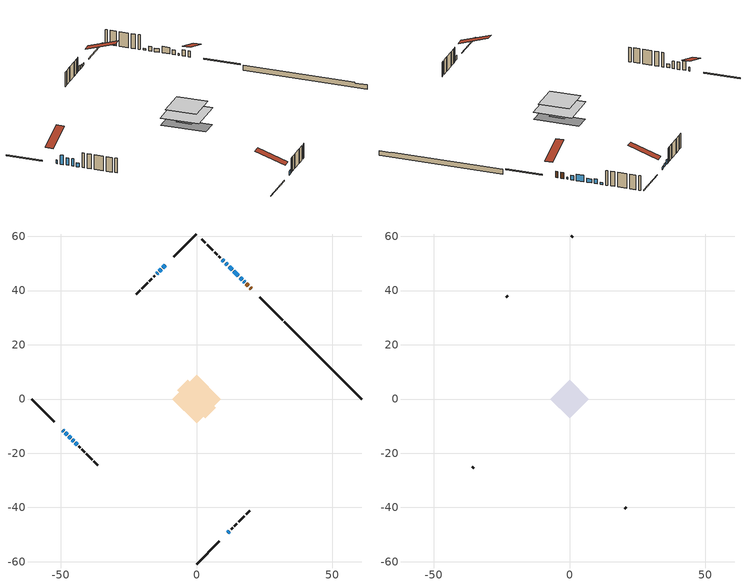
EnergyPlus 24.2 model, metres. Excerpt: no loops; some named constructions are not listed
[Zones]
conditioned space
 floor outside (Floor1 construction): -3.39,0 0,3.39 3.39,0 0,-3.39 z1.01
 floor adiabatic (AdiabaticFloorConstruction): -8.91,0 0,8.91 8.91,0 0,-8.91 z3.45
 floor foundation (Slab1 construction): -7.11,3.22 -3.22,7.11 7.11,-3.22 3.22,-7.11 z-0.64
 wall outside (RimJoist1 construction): 0,-60.86 8.37,-52.5 / -60.86,0 -52.5,-8.37 / 0,60.86 -8.37,52.5 / 31.75,29.12 23.38,37.48 z1.01:1.31
 wall outside (AdiabaticWallConstruction 1): 20.24,40.62 19.76,41.11 / 19.1,41.76 18.42,42.44 z1.01:3.04
 wall outside (AdiabaticWallConstruction): -49.35,-11.51 -49.03,-11.83 / 13.1,47.76 12.02,48.84 / -44.68,-16.18 -44.03,-16.83 z1.01:2.23; 17.77,43.09 17.44,43.42 / 10.07,50.8 9.42,51.45 z1.01:1.62; 16.79,44.07 16.14,44.72 / 11.37,49.49 10.72,50.14 / -14.33,46.53 -14.66,46.21 z1.01:2.54; 15.48,45.38 13.76,47.1 z1.01:3.14; 11.51,-49.35 12.16,-48.71 z1.01:2.38; -11.51,49.35 -12.37,48.49 z1.01:1.77; -48.37,-12.49 -47.73,-13.14 z1.01:4.06; -47.07,-13.79 -46.42,-14.44 / -45.77,-15.1 -45.33,-15.53 z1.01:3.45; -13.03,47.84 -13.68,47.19 z1.01:2.08
 wall outside (Wall1 construction): 12.81,-48.05 13.29,-47.57 / -43.37,-17.49 -42.89,-17.97 / -15.31,45.55 -15.79,45.07 / 8.76,52.1 8.28,52.58 z1.01:5.89
 wall outside (Wall2 construction): 13.95,-46.91 14.9,-45.96 / -42.24,-18.63 -41.28,-19.58 / -16.45,44.41 -17.4,43.46 / 7.62,53.24 6.67,54.19 z1.01:5.89
 wall outside (Wall3 construction): 15.56,-45.3 17.67,-43.2 / -40.63,-20.24 -38.52,-22.34 / -18.06,42.8 -20.17,40.7 / 6.01,54.85 3.91,56.96 z1.01:5.89
 wall outside (Wall4 construction): 18.32,-42.54 19.7,-41.16 / -37.86,-23 -36.49,-24.37 / -20.82,40.04 -22.2,38.66 / 3.25,57.61 1.88,58.99 z1.01:5.89
 wall foundation (FoundationWall1 construction): 32.4,28.46,-0.64 32.4,28.46,1.01 58.02,2.85,1.01 58.02,2.85,0.78 60.86,0,0.78 60.86,0,-0.64
 window (WindowConstruction 13): -49.35,-11.51 -49.03,-11.83 z1.01:2.23
 window (WindowConstruction 7): 17.77,43.1 17.44,43.42 z1.01:1.62
 window (WindowConstruction 8): 16.79,44.08 16.14,44.72 z1.01:2.53
 window (WindowConstruction 9): 15.48,45.38 13.76,47.1 z1.01:3.14
 window (WindowConstruction 10): 13.1,47.76 12.03,48.84 z1.01:2.23
 window (WindowConstruction 11): 11.51,-49.35 12.16,-48.71 z1.01:2.38
 window (WindowConstruction 12): 11.37,49.49 10.72,50.14 z1.01:2.53
 window (WindowConstruction 14): -11.51,49.35 -12.37,48.49 z1.01:1.77
 window (WindowConstruction): -48.37,-12.49 -47.73,-13.14 z1.01:4.06
 window (WindowConstruction 1): -47.07,-13.79 -46.42,-14.44 z1.01:3.45
 window (WindowConstruction 2): -45.77,-15.1 -45.34,-15.53 z1.01:3.45
 window (WindowConstruction 3): -44.68,-16.18 -44.03,-16.83 z1.01:2.23
 window (WindowConstruction 4): -13.03,47.83 -13.68,47.19 z1.01:2.08
 window (WindowConstruction 5): -14.33,46.53 -14.66,46.21 z1.01:2.53
 window (WindowConstruction 6): 10.06,50.8 9.42,51.44 z1.01:1.62
 door (Door): 20.24,40.62 19.76,41.11 z1.01:3.04
 door (Door 1): 19.1,41.76 18.42,42.44 z1.01:3.04
 ceiling adiabatic (AdiabaticFloorConstruction): 0,-8.91 8.91,0 0,8.91 -8.91,0 z3.45
attic - vented
 floor to conditioned space (Floor2 construction Reversed): -7.12,0 0,7.12 7.12,0 0,-7.12 z5.89
 wall outside (Wall5 construction): 20.36,-40.51 20.92,-39.95 / -35.83,-25.03 -35.27,-25.59 / -22.86,38.01 -23.42,37.45 / 1.22,59.64 0.66,60.21 z1.01:5.89
 roof outside (Roof1 construction): 10.85,-50.01,5.89 3.92,-43.07,9.16 2.09,-44.9,9.16 9.02,-51.84,5.89; -50.01,-10.85,5.89 -43.07,-3.92,9.16 -44.9,-2.09,9.16 -51.84,-9.02,5.89; -10.85,50.01,5.89 -3.92,43.07,9.16 -2.09,44.9,9.16 -9.02,51.84,5.89; 20.9,39.97,5.89 13.96,33.03,9.16 15.79,31.2,9.16 22.72,38.14,5.89
[Material] Roughness=Rough; Thermal Absorptance=0.9
Name | Thickness {m} | Conductivity {W/m-K} | Density {kg/m3} | Specific Heat {J/kg-K} | Solar Absorptance | Visible Absorptance
ceiling loosefill ins | 0.169333 | 0.0480833 | 16.02 | 1046.75 | 0.7 | 0.7
ceiling stud and cavity | 0.1397 | 0.0827291 | 65.682 | 1177.47 | 0.7 | 0.7
gypsum board | 0.0127 | 0.160291 | 801 | 837.4 | 0.6 | 0.6
[Construction]
Floor2 construction: ceiling loosefill ins, ceiling stud and cavity, gypsum board
[EnergyManagementSystem:OutputVariable] Type of Data in Variable=Summed; Update Frequency=ZoneTimestep
Name | EMS Variable | EMS Program or Subroutine | Units
loads_htg_internal_mass_annual_outvar; Energy Management System Output Variable 17 | loads_htg_internal_mass | component_loads_program | J
loads_htg_infil_annual_outvar; Energy Management System Output Variable 18 | loads_htg_infil | component_loads_program | J
loads_htg_natvent_annual_outvar; Energy Management System Output Variable 19 | loads_htg_natvent | component_loads_program | J
loads_htg_mechvent_annual_outvar; Energy Management System Output Variable 20 | loads_htg_mechvent | component_loads_program | J
loads_htg_whf_annual_outvar; Energy Management System Output Variable 21 | loads_htg_whf | component_loads_program | J
loads_htg_ducts_annual_outvar; Energy Management System Output Variable 22 | loads_htg_ducts | component_loads_program | J
loads_htg_intgains_annual_outvar; Energy Management System Output Variable 23 | loads_htg_intgains | component_loads_program | J
loads_htg_lighting_annual_outvar; Energy Management System Output Variable 24 | loads_htg_lighting | component_loads_program | J
loads_clg_roofs_annual_outvar; Energy Management System Output Variable 25 | loads_clg_roofs | component_loads_program | J
loads_clg_ceilings_annual_outvar; Energy Management System Output Variable 26 | loads_clg_ceilings | component_loads_program | J
loads_clg_walls_annual_outvar; Energy Management System Output Variable 27 | loads_clg_walls | component_loads_program | J
loads_clg_rim_joists_annual_outvar; Energy Management System Output Variable 28 | loads_clg_rim_joists | component_loads_program | J
loads_clg_foundation_walls_annual_outvar; Energy Management System Output Variable 29 | loads_clg_foundation_walls | component_loads_program | J
loads_clg_doors_annual_outvar; Energy Management System Output Variable 30 | loads_clg_doors | component_loads_program | J
loads_clg_windows_conduction_annual_outvar; Energy Management System Output Variable 31 | loads_clg_windows_conduction | component_loads_program | J
loads_clg_windows_solar_annual_outvar; Energy Management System Output Variable 32 | loads_clg_windows_solar | component_loads_program | J
loads_clg_skylights_conduction_annual_outvar; Energy Management System Output Variable 33 | loads_clg_skylights_conduction | component_loads_program | J
loads_clg_skylights_solar_annual_outvar; Energy Management System Output Variable 34 | loads_clg_skylights_solar | component_loads_program | J
loads_clg_floors_annual_outvar; Energy Management System Output Variable 35 | loads_clg_floors | component_loads_program | J
loads_clg_slabs_annual_outvar; Energy Management System Output Variable 36 | loads_clg_slabs | component_loads_program | J
loads_clg_internal_mass_annual_outvar; Energy Management System Output Variable 37 | loads_clg_internal_mass | component_loads_program | J
loads_clg_infil_annual_outvar; Energy Management System Output Variable 38 | loads_clg_infil | component_loads_program | J
loads_clg_natvent_annual_outvar; Energy Management System Output Variable 39 | loads_clg_natvent | component_loads_program | J
loads_clg_mechvent_annual_outvar; Energy Management System Output Variable 40 | loads_clg_mechvent | component_loads_program | J
loads_clg_whf_annual_outvar; Energy Management System Output Variable 41 | loads_clg_whf | component_loads_program | J
loads_clg_ducts_annual_outvar; Energy Management System Output Variable 42 | loads_clg_ducts | component_loads_program | J
loads_clg_intgains_annual_outvar; Energy Management System Output Variable 43 | loads_clg_intgains | component_loads_program | J
loads_clg_lighting_annual_outvar; Energy Management System Output Variable 44 | loads_clg_lighting | component_loads_program | J
loads_htg_tot_annual_outvar; Energy Management System Output Variable 1; Energy Management System Output Variable 45 | loads_htg_tot | total_loads_program | J
loads_clg_tot_annual_outvar; Energy Management System Output Variable 2; Energy Management System Output Variable 46 | loads_clg_tot | total_loads_program | J
Energy Management System Output Variable 3 | htg_unmet_hours | unmet_hours_program | hr
Energy Management System Output Variable 4 | clg_unmet_hours | unmet_hours_program | hr
Energy Management System Output Variable 5 | loads_htg_roofs | component_loads_program | J
Energy Management System Output Variable 6 | loads_htg_ceilings | component_loads_program | J
Energy Management System Output Variable 7 | loads_htg_walls | component_loads_program | J
Energy Management System Output Variable 8 | loads_htg_rim_joists | component_loads_program | J
Energy Management System Output Variable 9 | loads_htg_foundation_walls | component_loads_program | J
Energy Management System Output Variable 10 | loads_htg_doors | component_loads_program | J
Energy Management System Output Variable 11 | loads_htg_windows_conduction | component_loads_program | J
Energy Management System Output Variable 12 | loads_htg_windows_solar | component_loads_program | J
Energy Management System Output Variable 13 | loads_htg_skylights_conduction | component_loads_program | J
Energy Management System Output Variable 14 | loads_htg_skylights_solar | component_loads_program | J
Energy Management System Output Variable 15 | loads_htg_floors | component_loads_program | J
Energy Management System Output Variable 16 | loads_htg_slabs | component_loads_program | J
[Schedule:Day:Interval]
interior lighting schedule day: No, 01:00, 0.108182, 04:00, 0.0901515, 05:00, 0.0991667, 06:00, 0.162273, 07:00, 0.270455, 08:00, 0.342576, 10:00, 0.369621, 11:00, 0.351591, 12:00, 0.333561, 13:00, 0.324545, 14:00, 0.31553, 15:00, 0.333561, 16:00, 0.369621, 17:00, 0.450758, 18:00, 0.585985, 19:00, 0.775303, 20:00, 0.955606, 21:00, 0.991667, 22:00, 0.712197, 23:00, 0.360606, 24:00, 0.162273
interior lighting schedule day 1: No, 01:00, 0.100909, 04:00, 0.0840909, 05:00, 0.0925, 06:00, 0.151364, 07:00, 0.252273, 08:00, 0.319545, 10:00, 0.344773, 11:00, 0.327955, 12:00, 0.311136, 13:00, 0.302727, 14:00, 0.294318, 15:00, 0.311136, 16:00, 0.344773, 17:00, 0.420455, 18:00, 0.546591, 19:00, 0.723182, 20:00, 0.891364, 21:00, 0.925, 22:00, 0.664318, 23:00, 0.336364, 24:00, 0.151364
interior lighting schedule day 2: No, 01:00, 0.0927273, 04:00, 0.0772727, 05:00, 0.085, 06:00, 0.139091, 07:00, 0.231818, 08:00, 0.293636, 10:00, 0.316818, 11:00, 0.301364, 12:00, 0.285909, 13:00, 0.278182, 14:00, 0.270455, 15:00, 0.285909, 16:00, 0.316818, 17:00, 0.386364, 18:00, 0.502273, 19:00, 0.664545, 20:00, 0.819091, 21:00, 0.85, 22:00, 0.610455, 23:00, 0.309091, 24:00, 0.139091
interior lighting schedule day 3: No, 01:00, 0.0845455, 04:00, 0.0704545, 05:00, 0.0775, 06:00, 0.126818, 07:00, 0.211364, 08:00, 0.267727, 10:00, 0.288864, 11:00, 0.274773, 12:00, 0.260682, 13:00, 0.253636, 14:00, 0.246591, 15:00, 0.260682, 16:00, 0.288864, 17:00, 0.352273, 18:00, 0.457955, 19:00, 0.605909, 20:00, 0.746818, 21:00, 0.775, 22:00, 0.556591, 23:00, 0.281818, 24:00, 0.126818
interior lighting schedule day 4: No, 01:00, 0.0763636, 04:00, 0.0636364, 05:00, 0.07, 06:00, 0.114545, 07:00, 0.190909, 08:00, 0.241818, 10:00, 0.260909, 11:00, 0.248182, 12:00, 0.235455, 13:00, 0.229091, 14:00, 0.222727, 15:00, 0.235455, 16:00, 0.260909, 17:00, 0.318182, 18:00, 0.413636, 19:00, 0.547273, 20:00, 0.674545, 21:00, 0.7, 22:00, 0.502727, 23:00, 0.254545, 24:00, 0.114545
interior lighting schedule day 5: No, 01:00, 0.0727273, 04:00, 0.0606061, 05:00, 0.0666667, 06:00, 0.109091, 07:00, 0.181818, 08:00, 0.230303, 10:00, 0.248485, 11:00, 0.236364, 12:00, 0.224242, 13:00, 0.218182, 14:00, 0.212121, 15:00, 0.224242, 16:00, 0.248485, 17:00, 0.30303, 18:00, 0.393939, 19:00, 0.521212, 20:00, 0.642424, 21:00, 0.666667, 22:00, 0.478788, 23:00, 0.242424, 24:00, 0.109091
interior lighting schedule day 6: No, 01:00, 0.0745455, 04:00, 0.0621212, 05:00, 0.0683333, 06:00, 0.111818, 07:00, 0.186364, 08:00, 0.236061, 10:00, 0.254697, 11:00, 0.242273, 12:00, 0.229848, 13:00, 0.223636, 14:00, 0.217424, 15:00, 0.229848, 16:00, 0.254697, 17:00, 0.310606, 18:00, 0.403788, 19:00, 0.534242, 20:00, 0.658485, 21:00, 0.683333, 22:00, 0.490758, 23:00, 0.248485, 24:00, 0.111818
interior lighting schedule day 7: No, 01:00, 0.08, 04:00, 0.0666667, 05:00, 0.0733333, 06:00, 0.12, 07:00, 0.2, 08:00, 0.253333, 10:00, 0.273333, 11:00, 0.26, 12:00, 0.246667, 13:00, 0.24, 14:00, 0.233333, 15:00, 0.246667, 16:00, 0.273333, 17:00, 0.333333, 18:00, 0.433333, 19:00, 0.573333, 20:00, 0.706667, 21:00, 0.733333, 22:00, 0.526667, 23:00, 0.266667, 24:00, 0.12
interior lighting schedule day 8: No, 01:00, 0.0890909, 04:00, 0.0742424, 05:00, 0.0816667, 06:00, 0.133636, 07:00, 0.222727, 08:00, 0.282121, 10:00, 0.304394, 11:00, 0.289545, 12:00, 0.274697, 13:00, 0.267273, 14:00, 0.259848, 15:00, 0.274697, 16:00, 0.304394, 17:00, 0.371212, 18:00, 0.482576, 19:00, 0.638485, 20:00, 0.78697, 21:00, 0.816667, 22:00, 0.586515, 23:00, 0.29697, 24:00, 0.133636
interior lighting schedule day 9: No, 01:00, 0.0972727, 04:00, 0.0810606, 05:00, 0.0891667, 06:00, 0.145909, 07:00, 0.243182, 08:00, 0.30803, 10:00, 0.332348, 11:00, 0.316136, 12:00, 0.299924, 13:00, 0.291818, 14:00, 0.283712, 15:00, 0.299924, 16:00, 0.332348, 17:00, 0.405303, 18:00, 0.526894, 19:00, 0.697121, 20:00, 0.859242, 21:00, 0.891667, 22:00, 0.640379, 23:00, 0.324242, 24:00, 0.145909
interior lighting schedule day 10: No, 01:00, 0.105455, 04:00, 0.0878788, 05:00, 0.0966667, 06:00, 0.158182, 07:00, 0.263636, 08:00, 0.333939, 10:00, 0.360303, 11:00, 0.342727, 12:00, 0.325152, 13:00, 0.316364, 14:00, 0.307576, 15:00, 0.325152, 16:00, 0.360303, 17:00, 0.439394, 18:00, 0.571212, 19:00, 0.755758, 20:00, 0.931515, 21:00, 0.966667, 22:00, 0.694242, 23:00, 0.351515, 24:00, 0.158182
interior lighting schedule day 11: No, 01:00, 0.109091, 04:00, 0.0909091, 05:00, 0.1, 06:00, 0.163636, 07:00, 0.272727, 08:00, 0.345455, 10:00, 0.372727, 11:00, 0.354545, 12:00, 0.336364, 13:00, 0.327273, 14:00, 0.318182, 15:00, 0.336364, 16:00, 0.372727, 17:00, 0.454545, 18:00, 0.590909, 19:00, 0.781818, 20:00, 0.963636, 21:00, 1, 22:00, 0.718182, 23:00, 0.363636, 24:00, 0.163636
interior lighting schedule default day; occupants schedule default day; clothes dryer schedule default day; cooking range schedule default day; misc plug loads schedule default day; general water use schedule default day; heating setpoint default day; cooling setpoint default day; clothes dryer exhaust 0 schedule default day; cooling season schedule day; cooling season schedule day 2; cooling season schedule default day; exterior lighting schedule default day; natural vent schedule default day: No, 24:00, 0
occupants schedule day: No, 05:00, 0.426829, 06:00, 0.719512, 07:00, 1, 08:00, 0.670732, 09:00, 0.329268, 14:00, 0.170732, 15:00, 0.231707, 16:00, 0.329268, 17:00, 0.5, 18:00, 0.670732, 19:00, 0.829268, 21:00, 1, 22:00, 0.853659, 23:00, 0.646341, 24:00, 0.426829
clothes dryer schedule day; clothes dryer exhaust 0 schedule day: No, 01:00, 0.123457, 02:00, 0.0740741, 03:00, 0.0493827, 04:00, 0.0246914, 05:00, 0.0493827, 06:00, 0.0740741, 07:00, 0.197531, 08:00, 0.395062, 09:00, 0.592593, 10:00, 0.839506, 11:00, 0.962963, 12:00, 1, 13:00, 0.91358, 14:00, 0.82716, 15:00, 0.716049, 16:00, 0.753086, 17:00, 0.679012, 18:00, 0.666667, 20:00, 0.62963, 21:00, 0.641975, 22:00, 0.666667, 23:00, 0.54321, 24:00, 0.296296
cooking range schedule day: No, 05:00, 0.0597015, 06:00, 0.11194, 07:00, 0.171642, 08:00, 0.291045, 11:00, 0.343284, 12:00, 0.402985, 13:00, 0.462687, 14:00, 0.343284, 15:00, 0.291045, 16:00, 0.402985, 17:00, 0.567164, 18:00, 1, 19:00, 0.850746, 20:00, 0.432836, 21:00, 0.291045, 22:00, 0.231343, 23:00, 0.171642, 24:00, 0.11194
misc plug loads schedule day: No, 06:00, 0.705882, 07:00, 0.745098, 08:00, 0.803922, 15:00, 0.823529, 16:00, 0.862745, 17:00, 0.921569, 18:00, 0.980392, 19:00, 1, 20:00, 0.980392, 21:00, 0.941176, 22:00, 0.862745, 23:00, 0.784314, 24:00, 0.72549
general water use schedule day: No, 01:00, 0.315068, 03:00, 0.287671, 04:00, 0.342466, 05:00, 0.369863, 06:00, 0.520548, 07:00, 0.60274, 08:00, 0.534247, 10:00, 0.506849, 11:00, 0.465753, 14:00, 0.479452, 15:00, 0.534247, 16:00, 0.589041, 17:00, 0.69863, 18:00, 0.876712, 19:00, 0.890411, 20:00, 0.986301, 21:00, 1, 22:00, 0.863014, 23:00, 0.616438, 24:00, 0.465753
heating setpoint day: No, 24:00, 21
cooling setpoint day: No, 24:00, 25
cooling season schedule day 1: No, 24:00, 1
exterior lighting schedule day: No, 01:00, 0.566667, 03:00, 0.524167, 05:00, 0.495833, 06:00, 0.5525, 07:00, 0.623333, 08:00, 0.580833, 09:00, 0.439167, 10:00, 0.354167, 12:00, 0.34, 13:00, 0.354167, 14:00, 0.396667, 15:00, 0.425, 16:00, 0.495833, 17:00, 0.623333, 18:00, 0.793333, 19:00, 0.906667, 20:00, 0.963333, 21:00, 0.991667, 22:00, 0.920833, 23:00, 0.793333, 24:00, 0.665833
exterior lighting schedule day 1: No, 01:00, 0.528571, 03:00, 0.488929, 05:00, 0.4625, 06:00, 0.515357, 07:00, 0.581429, 08:00, 0.541786, 09:00, 0.409643, 10:00, 0.330357, 12:00, 0.317143, 13:00, 0.330357, 14:00, 0.37, 15:00, 0.396429, 16:00, 0.4625, 17:00, 0.581429, 18:00, 0.74, 19:00, 0.845714, 20:00, 0.898571, 21:00, 0.925, 22:00, 0.858929, 23:00, 0.74, 24:00, 0.621071
exterior lighting schedule day 10: No, 01:00, 0.552381, 03:00, 0.510952, 05:00, 0.483333, 06:00, 0.538571, 07:00, 0.607619, 08:00, 0.56619, 09:00, 0.428095, 10:00, 0.345238, 12:00, 0.331429, 13:00, 0.345238, 14:00, 0.386667, 15:00, 0.414286, 16:00, 0.483333, 17:00, 0.607619, 18:00, 0.773333, 19:00, 0.88381, 20:00, 0.939048, 21:00, 0.966667, 22:00, 0.897619, 23:00, 0.773333, 24:00, 0.649048
exterior lighting schedule day 11: No, 01:00, 0.571429, 03:00, 0.528571, 05:00, 0.5, 06:00, 0.557143, 07:00, 0.628571, 08:00, 0.585714, 09:00, 0.442857, 10:00, 0.357143, 12:00, 0.342857, 13:00, 0.357143, 14:00, 0.4, 15:00, 0.428571, 16:00, 0.5, 17:00, 0.628571, 18:00, 0.8, 19:00, 0.914286, 20:00, 0.971429, 21:00, 1, 22:00, 0.928571, 23:00, 0.8, 24:00, 0.671429
exterior lighting schedule day 2: No, 01:00, 0.485714, 03:00, 0.449286, 05:00, 0.425, 06:00, 0.473571, 07:00, 0.534286, 08:00, 0.497857, 09:00, 0.376429, 10:00, 0.303571, 12:00, 0.291429, 13:00, 0.303571, 14:00, 0.34, 15:00, 0.364286, 16:00, 0.425, 17:00, 0.534286, 18:00, 0.68, 19:00, 0.777143, 20:00, 0.825714, 21:00, 0.85, 22:00, 0.789286, 23:00, 0.68, 24:00, 0.570714
exterior lighting schedule day 3: No, 01:00, 0.442857, 03:00, 0.409643, 05:00, 0.3875, 06:00, 0.431786, 07:00, 0.487143, 08:00, 0.453929, 09:00, 0.343214, 10:00, 0.276786, 12:00, 0.265714, 13:00, 0.276786, 14:00, 0.31, 15:00, 0.332143, 16:00, 0.3875, 17:00, 0.487143, 18:00, 0.62, 19:00, 0.708571, 20:00, 0.752857, 21:00, 0.775, 22:00, 0.719643, 23:00, 0.62, 24:00, 0.520357
exterior lighting schedule day 4: No, 01:00, 0.4, 03:00, 0.37, 05:00, 0.35, 06:00, 0.39, 07:00, 0.44, 08:00, 0.41, 09:00, 0.31, 10:00, 0.25, 12:00, 0.24, 13:00, 0.25, 14:00, 0.28, 15:00, 0.3, 16:00, 0.35, 17:00, 0.44, 18:00, 0.56, 19:00, 0.64, 20:00, 0.68, 21:00, 0.7, 22:00, 0.65, 23:00, 0.56, 24:00, 0.47
exterior lighting schedule day 5: No, 01:00, 0.380952, 03:00, 0.352381, 05:00, 0.333333, 06:00, 0.371429, 07:00, 0.419048, 08:00, 0.390476, 09:00, 0.295238, 10:00, 0.238095, 12:00, 0.228571, 13:00, 0.238095, 14:00, 0.266667, 15:00, 0.285714, 16:00, 0.333333, 17:00, 0.419048, 18:00, 0.533333, 19:00, 0.609524, 20:00, 0.647619, 21:00, 0.666667, 22:00, 0.619048, 23:00, 0.533333, 24:00, 0.447619
exterior lighting schedule day 6: No, 01:00, 0.390476, 03:00, 0.36119, 05:00, 0.341667, 06:00, 0.380714, 07:00, 0.429524, 08:00, 0.400238, 09:00, 0.302619, 10:00, 0.244048, 12:00, 0.234286, 13:00, 0.244048, 14:00, 0.273333, 15:00, 0.292857, 16:00, 0.341667, 17:00, 0.429524, 18:00, 0.546667, 19:00, 0.624762, 20:00, 0.66381, 21:00, 0.683333, 22:00, 0.634524, 23:00, 0.546667, 24:00, 0.45881
exterior lighting schedule day 7: No, 01:00, 0.419048, 03:00, 0.387619, 05:00, 0.366667, 06:00, 0.408571, 07:00, 0.460952, 08:00, 0.429524, 09:00, 0.324762, 10:00, 0.261905, 12:00, 0.251429, 13:00, 0.261905, 14:00, 0.293333, 15:00, 0.314286, 16:00, 0.366667, 17:00, 0.460952, 18:00, 0.586667, 19:00, 0.670476, 20:00, 0.712381, 21:00, 0.733333, 22:00, 0.680952, 23:00, 0.586667, 24:00, 0.492381
exterior lighting schedule day 8: No, 01:00, 0.466667, 03:00, 0.431667, 05:00, 0.408333, 06:00, 0.455, 07:00, 0.513333, 08:00, 0.478333, 09:00, 0.361667, 10:00, 0.291667, 12:00, 0.28, 13:00, 0.291667, 14:00, 0.326667, 15:00, 0.35, 16:00, 0.408333, 17:00, 0.513333, 18:00, 0.653333, 19:00, 0.746667, 20:00, 0.793333, 21:00, 0.816667, 22:00, 0.758333, 23:00, 0.653333, 24:00, 0.548333
exterior lighting schedule day 9: No, 01:00, 0.509524, 03:00, 0.47131, 05:00, 0.445833, 06:00, 0.496786, 07:00, 0.560476, 08:00, 0.522262, 09:00, 0.394881, 10:00, 0.318452, 12:00, 0.305714, 13:00, 0.318452, 14:00, 0.356667, 15:00, 0.382143, 16:00, 0.445833, 17:00, 0.560476, 18:00, 0.713333, 19:00, 0.815238, 20:00, 0.86619, 21:00, 0.891667, 22:00, 0.827976, 23:00, 0.713333, 24:00, 0.59869
[Schedule:Week:Daily]
heating setpoint Week Rule - Jan1-Dec31: heating setpoint day, heating setpoint day, heating setpoint day, heating setpoint day, heating setpoint day, heating setpoint day, heating setpoint day, heating setpoint default day, heating setpoint default day, heating setpoint default day, heating setpoint default day, heating setpoint default day
cooling setpoint Week Rule - Jan1-Dec31: cooling setpoint day, cooling setpoint day, cooling setpoint day, cooling setpoint day, cooling setpoint day, cooling setpoint day, cooling setpoint day, cooling setpoint default day, cooling setpoint default day, cooling setpoint default day, cooling setpoint default day, cooling setpoint default day
clothes dryer exhaust 0 schedule Week Rule - Jan1-Dec31: clothes dryer exhaust 0 schedule day, clothes dryer exhaust 0 schedule day, clothes dryer exhaust 0 schedule day, clothes dryer exhaust 0 schedule day, clothes dryer exhaust 0 schedule day, clothes dryer exhaust 0 schedule day, clothes dryer exhaust 0 schedule day, clothes dryer exhaust 0 schedule default day, clothes dryer exhaust 0 schedule default day, clothes dryer exhaust 0 schedule default day, clothes dryer exhaust 0 schedule default day, clothes dryer exhaust 0 schedule default day
cooling season schedule Week Rule - Jan1-May26: cooling season schedule day, cooling season schedule day, cooling season schedule day, cooling season schedule day, cooling season schedule day, cooling season schedule day, cooling season schedule day, cooling season schedule default day, cooling season schedule default day, cooling season schedule default day, cooling season schedule default day, cooling season schedule default day
cooling season schedule Week Rule - May27-Jun2: cooling season schedule day, cooling season schedule day, cooling season schedule day, cooling season schedule day, cooling season schedule day, cooling season schedule day 1, cooling season schedule day 1, cooling season schedule default day, cooling season schedule default day, cooling season schedule default day, cooling season schedule default day, cooling season schedule default day
cooling season schedule Week Rule - Jun3-Sep29: cooling season schedule day 1, cooling season schedule day 1, cooling season schedule day 1, cooling season schedule day 1, cooling season schedule day 1, cooling season schedule day 1, cooling season schedule day 1, cooling season schedule default day, cooling season schedule default day, cooling season schedule default day, cooling season schedule default day, cooling season schedule default day
cooling season schedule Week Rule - Sep30-Oct6: cooling season schedule day 1, cooling season schedule day 2, cooling season schedule day 2, cooling season schedule day 2, cooling season schedule day 2, cooling season schedule day 2, cooling season schedule day 2, cooling season schedule default day, cooling season schedule default day, cooling season schedule default day, cooling season schedule default day, cooling season schedule default day
cooling season schedule Week Rule - Oct7-Dec31: cooling season schedule day 2, cooling season schedule day 2, cooling season schedule day 2, cooling season schedule day 2, cooling season schedule day 2, cooling season schedule day 2, cooling season schedule day 2, cooling season schedule default day, cooling season schedule default day, cooling season schedule default day, cooling season schedule default day, cooling season schedule default day
exterior lighting schedule Week Rule - Jun3-Jun30: exterior lighting schedule day 5, exterior lighting schedule day 5, exterior lighting schedule day 5, exterior lighting schedule day 5, exterior lighting schedule day 5, exterior lighting schedule day 5, exterior lighting schedule day 5, exterior lighting schedule default day, exterior lighting schedule default day, exterior lighting schedule default day, exterior lighting schedule default day, exterior lighting schedule default day
exterior lighting schedule Week Rule - Jul1-Jul28: exterior lighting schedule day 6, exterior lighting schedule day 6, exterior lighting schedule day 6, exterior lighting schedule day 6, exterior lighting schedule day 6, exterior lighting schedule day 6, exterior lighting schedule day 6, exterior lighting schedule default day, exterior lighting schedule default day, exterior lighting schedule default day, exterior lighting schedule default day, exterior lighting schedule default day
exterior lighting schedule Week Rule - Jul29-Aug4: exterior lighting schedule day 6, exterior lighting schedule day 6, exterior lighting schedule day 6, exterior lighting schedule day 7, exterior lighting schedule day 7, exterior lighting schedule day 7, exterior lighting schedule day 7, exterior lighting schedule default day, exterior lighting schedule default day, exterior lighting schedule default day, exterior lighting schedule default day, exterior lighting schedule default day
exterior lighting schedule Week Rule - Aug5-Aug25: exterior lighting schedule day 7, exterior lighting schedule day 7, exterior lighting schedule day 7, exterior lighting schedule day 7, exterior lighting schedule day 7, exterior lighting schedule day 7, exterior lighting schedule day 7, exterior lighting schedule default day, exterior lighting schedule default day, exterior lighting schedule default day, exterior lighting schedule default day, exterior lighting schedule default day
exterior lighting schedule Week Rule - Aug26-Sep1: exterior lighting schedule day 7, exterior lighting schedule day 7, exterior lighting schedule day 7, exterior lighting schedule day 7, exterior lighting schedule day 7, exterior lighting schedule day 7, exterior lighting schedule day 8, exterior lighting schedule default day, exterior lighting schedule default day, exterior lighting schedule default day, exterior lighting schedule default day, exterior lighting schedule default day
exterior lighting schedule Week Rule - Sep2-Sep29: exterior lighting schedule day 8, exterior lighting schedule day 8, exterior lighting schedule day 8, exterior lighting schedule day 8, exterior lighting schedule day 8, exterior lighting schedule day 8, exterior lighting schedule day 8, exterior lighting schedule default day, exterior lighting schedule default day, exterior lighting schedule default day, exterior lighting schedule default day, exterior lighting schedule default day
exterior lighting schedule Week Rule - Sep30-Oct6: exterior lighting schedule day 8, exterior lighting schedule day 9, exterior lighting schedule day 9, exterior lighting schedule day 9, exterior lighting schedule day 9, exterior lighting schedule day 9, exterior lighting schedule day 9, exterior lighting schedule default day, exterior lighting schedule default day, exterior lighting schedule default day, exterior lighting schedule default day, exterior lighting schedule default day
exterior lighting schedule Week Rule - Oct7-Oct27: exterior lighting schedule day 9, exterior lighting schedule day 9, exterior lighting schedule day 9, exterior lighting schedule day 9, exterior lighting schedule day 9, exterior lighting schedule day 9, exterior lighting schedule day 9, exterior lighting schedule default day, exterior lighting schedule default day, exterior lighting schedule default day, exterior lighting schedule default day, exterior lighting schedule default day
exterior lighting schedule Week Rule - Oct28-Nov3: exterior lighting schedule day 9, exterior lighting schedule day 9, exterior lighting schedule day 9, exterior lighting schedule day 9, exterior lighting schedule day 10, exterior lighting schedule day 10, exterior lighting schedule day 10, exterior lighting schedule default day, exterior lighting schedule default day, exterior lighting schedule default day, exterior lighting schedule default day, exterior lighting schedule default day
exterior lighting schedule Week Rule - Nov4-Nov24: exterior lighting schedule day 10, exterior lighting schedule day 10, exterior lighting schedule day 10, exterior lighting schedule day 10, exterior lighting schedule day 10, exterior lighting schedule day 10, exterior lighting schedule day 10, exterior lighting schedule default day, exterior lighting schedule default day, exterior lighting schedule default day, exterior lighting schedule default day, exterior lighting schedule default day
exterior lighting schedule Week Rule - Nov25-Dec1: exterior lighting schedule day 10, exterior lighting schedule day 10, exterior lighting schedule day 10, exterior lighting schedule day 10, exterior lighting schedule day 10, exterior lighting schedule day 10, exterior lighting schedule day 11, exterior lighting schedule default day, exterior lighting schedule default day, exterior lighting schedule default day, exterior lighting schedule default day, exterior lighting schedule default day
exterior lighting schedule Week Rule - Dec2-Dec31: exterior lighting schedule day 11, exterior lighting schedule day 11, exterior lighting schedule day 11, exterior lighting schedule day 11, exterior lighting schedule day 11, exterior lighting schedule day 11, exterior lighting schedule day 11, exterior lighting schedule default day, exterior lighting schedule default day, exterior lighting schedule default day, exterior lighting schedule default day, exterior lighting schedule default day
natural vent schedule Week Rule - Jan1-Dec31: natural vent schedule default day, natural vent schedule default day, natural vent schedule default day, natural vent schedule default day, natural vent schedule default day, natural vent schedule default day, natural vent schedule default day, natural vent schedule default day, natural vent schedule default day, natural vent schedule default day, natural vent schedule default day, natural vent schedule default day
[Schedule:Year]
heating setpoint: heating setpoint Week Rule - Jan1-Dec31, 1, 1, 12, 31
cooling setpoint: cooling setpoint Week Rule - Jan1-Dec31, 1, 1, 12, 31
clothes dryer exhaust 0 schedule: clothes dryer exhaust 0 schedule Week Rule - Jan1-Dec31, 1, 1, 12, 31
cooling season schedule: cooling season schedule Week Rule - Jan1-May26, 1, 1, 5, 26, cooling season schedule Week Rule - May27-Jun2, 5, 27, 6, 2, cooling season schedule Week Rule - Jun3-Sep29, 6, 3, 9, 29, cooling season schedule Week Rule - Sep30-Oct6, 9, 30, 10, 6, cooling season schedule Week Rule - Oct7-Dec31, 10, 7, 12, 31
natural vent schedule: natural vent schedule Week Rule - Jan1-Dec31, 1, 1, 12, 31
